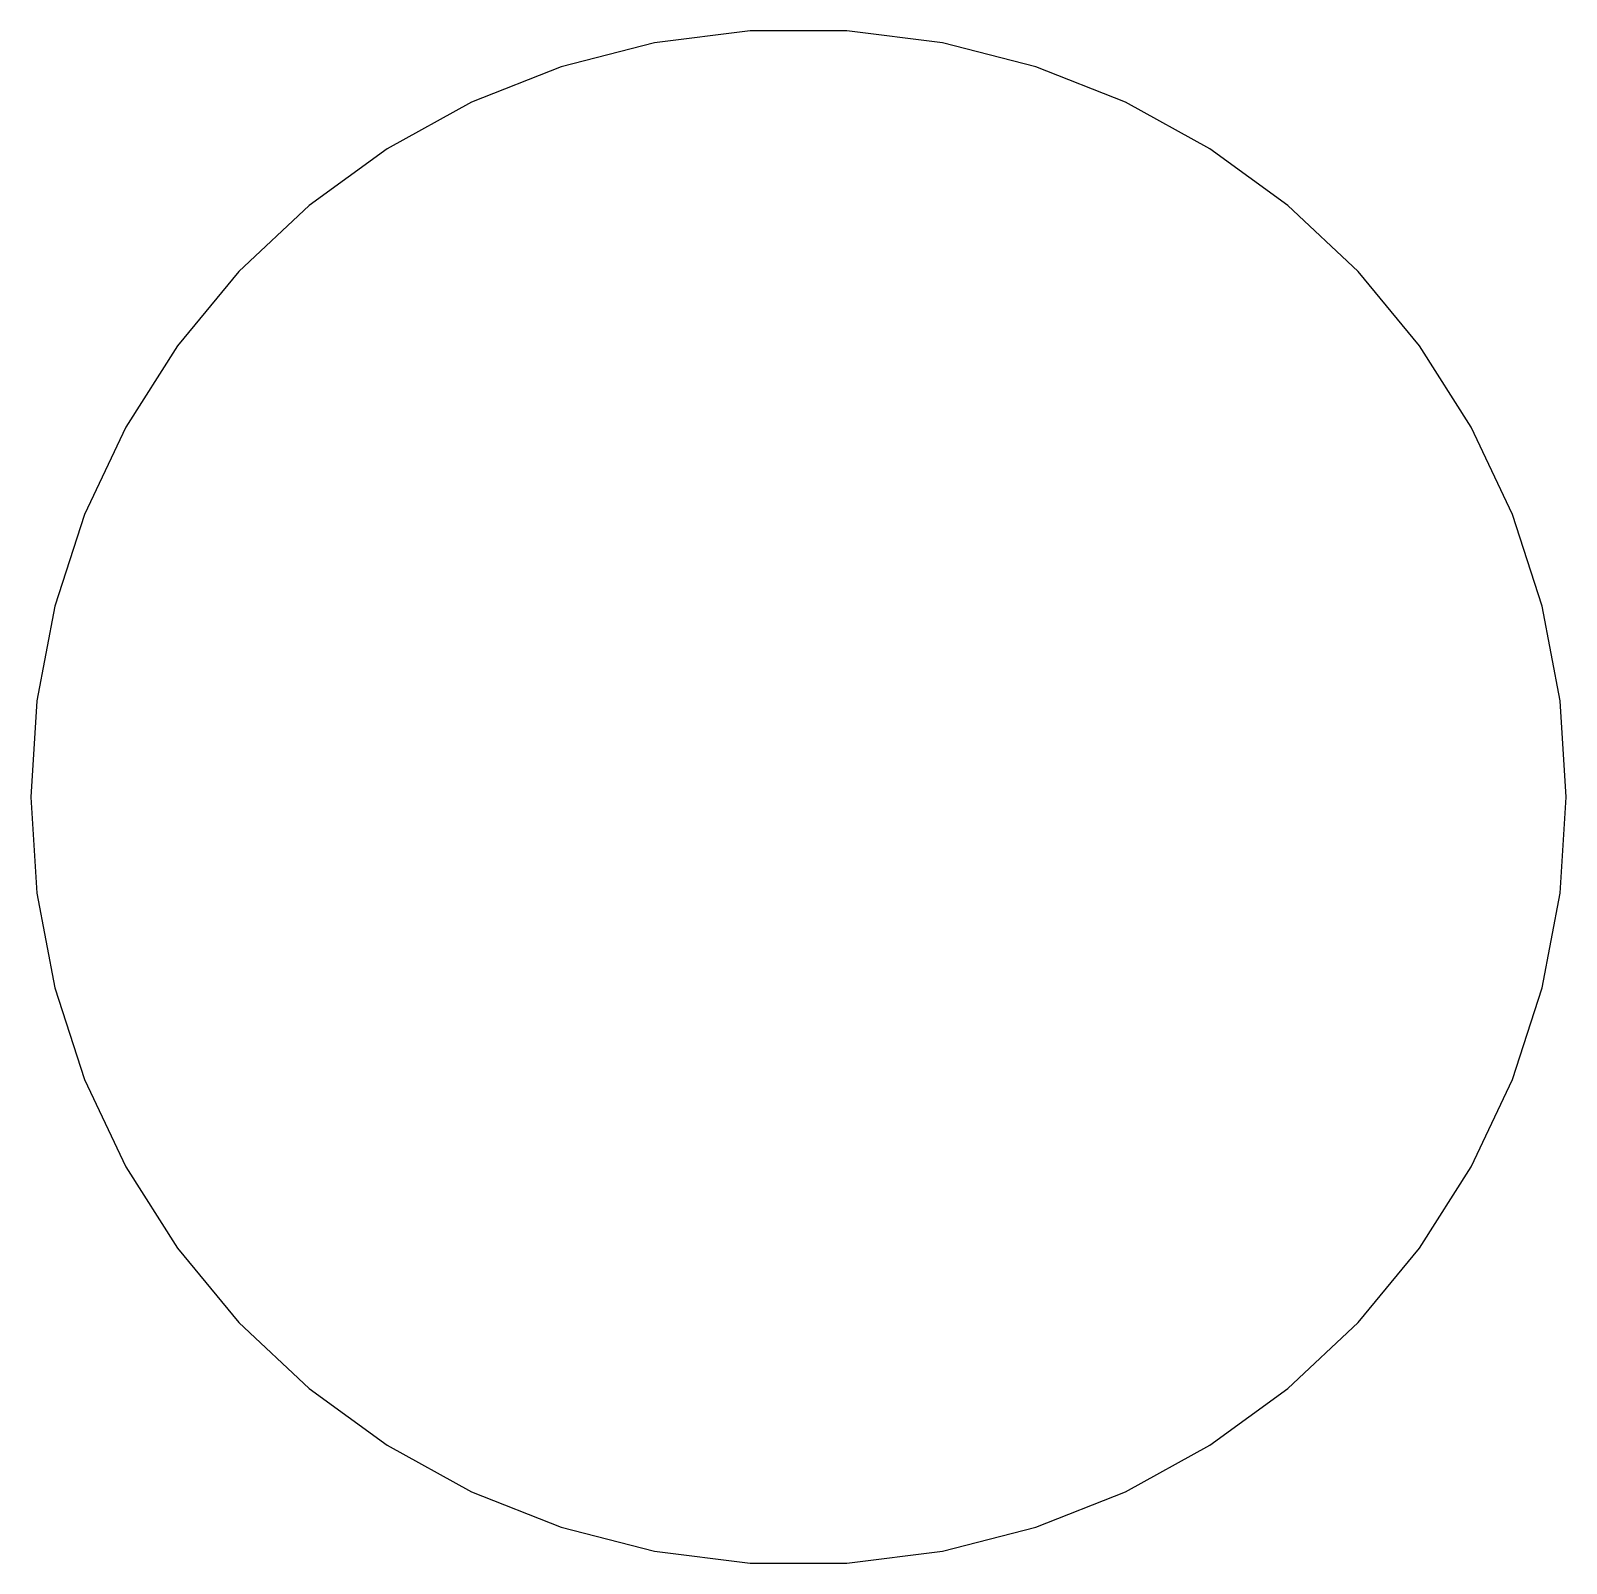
# Model space of a CAD drawing. Header units: metres. Extents: x -1.7 to 1.7, y -1.5 to 11.7.
# Drawn here: x -1.5 to 1.5, y -1.497 to 1.497 of the extents above.
import ezdxf

# ---------------------------------------------------------------- set-up
doc = ezdxf.new("R2010")
doc.units = ezdxf.units.M

msp = doc.modelspace()

# ---------------------------------------------------------------- linework, layer by layer
for p, q in [((-0.281067, 1.47342), (-0.463516, 1.42657)), ((-0.094177, 1.49704), (-0.281067, 1.47342)), ((0.094177, 1.49704), (-0.094177, 1.49704)), ((0.281067, 1.47342), (0.094177, 1.49704)), ((0.463516, 1.42657), (0.281067, 1.47342)), ((-0.463516, 1.42657), (-0.638657, 1.35724)), ((0.638657, 1.35724), (0.463516, 1.42657)), ((-0.638657, 1.35724), (-0.803726, 1.26648)), ((0.803726, 1.26648), (0.638657, 1.35724)), ((-0.803726, 1.26648), (-0.956131, 1.15576)), ((0.956131, 1.15576), (0.803726, 1.26648)), ((-0.956131, 1.15576), (-1.09344, 1.02681)), ((1.09344, 1.02681), (0.956131, 1.15576)), ((-1.09344, 1.02681), (-1.21352, 0.881668)), ((1.21352, 0.881668), (1.09344, 1.02681)), ((-1.21352, 0.881668), (-1.31445, 0.722626)), ((1.31445, 0.722626), (1.21352, 0.881668)), ((-1.31445, 0.722626), (-1.39465, 0.552185)), ((1.39465, 0.552185), (1.31445, 0.722626)), ((-1.39465, 0.552185), (-1.45287, 0.373032)), ((1.45287, 0.373032), (1.39465, 0.552185)), ((-1.45287, 0.373032), (-1.48816, 0.187988)), ((1.48816, 0.187988), (1.45287, 0.373032)), ((-1.48816, 0.187988), (-1.5, 0)), ((1.5, 0), (1.48816, 0.187988)), ((-1.5, 0), (-1.48816, -0.187988)), ((1.48816, -0.187988), (1.5, 0)), ((-1.48816, -0.187988), (-1.45287, -0.373032)), ((1.45287, -0.373032), (1.48816, -0.187988)), ((-1.45287, -0.373032), (-1.39465, -0.552185)), ((1.39465, -0.552185), (1.45287, -0.373032)), ((-1.39465, -0.552185), (-1.31445, -0.722626)), ((1.31445, -0.722626), (1.39465, -0.552185)), ((-1.31445, -0.722626), (-1.21352, -0.881668)), ((1.21352, -0.881668), (1.31445, -0.722626)), ((-1.21352, -0.881668), (-1.09344, -1.02681)), ((1.09344, -1.02681), (1.21352, -0.881668)), ((-1.09344, -1.02681), (-0.956131, -1.15576)), ((0.956131, -1.15576), (1.09344, -1.02681)), ((-0.956131, -1.15576), (-0.803726, -1.26648)), ((0.803726, -1.26648), (0.956131, -1.15576)), ((-0.803726, -1.26648), (-0.638657, -1.35724)), ((0.638657, -1.35724), (0.803726, -1.26648)), ((-0.638657, -1.35724), (-0.463516, -1.42657)), ((0.463516, -1.42657), (0.638657, -1.35724)), ((-0.463516, -1.42657), (-0.281067, -1.47342)), ((0.281067, -1.47342), (0.463516, -1.42657)), ((-0.281067, -1.47342), (-0.094177, -1.49704)), ((-0.094177, -1.49704), (0.094177, -1.49704)), ((0.094177, -1.49704), (0.281067, -1.47342))]:
    msp.add_line(p, q)

doc.saveas('drawing.dxf')
